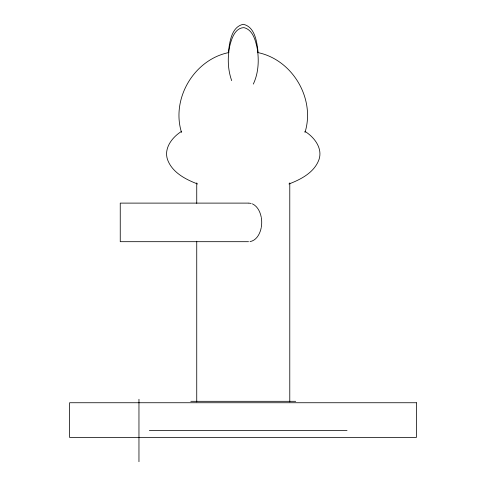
<?xml version="1.0" encoding="UTF-8"?>
<svg xmlns="http://www.w3.org/2000/svg" width="486" height="486" viewBox="0 0 486 486"><rect width="100%" height="100%" fill="white"/><g stroke="black" fill="none" stroke-linecap="round" stroke-linejoin="round"><path stroke-width="0.73" d="M228.45 51.984C229.617 42.033 231.488 26.773 243.255 24.3C255.029 26.773 256.894 42.033 258.066 51.984M261.304 227.108L261.492 225.911A28.771 28.771 0 0 0 261.492 218.888L261.304 217.692M261.207 227.709C260.083 233.675 256.541 240.485 249.998 241.609M304.983 132.441C315.56 98.622 292.365 59.486 257.616 52.531M253.309 84.084C258.443 73.283 259.099 60.799 257.349 49.11C255.703 41.067 253.17 29.919 243.99 27.635C234.847 27.854 231.549 38.837 229.726 46.17C227.399 57.536 227.752 69.644 231.688 80.627M181.673 131.299C172.475 137.009 163.812 147.829 167.415 159.262C171.953 172.342 185.433 179.358 197.583 183.987M288.927 183.987C301.083 179.358 314.563 172.342 319.095 159.262C322.704 147.829 314.041 137.009 304.837 131.299M228.9 52.531C194.151 59.486 170.957 98.622 181.533 132.441M248.534 203.112L120.249 203.112L120.249 241.688L248.534 241.688M190.798 401.315L295.719 401.315M149.36 430.487L347.04 430.487M248.844 203.112L251.183 203.434M252.386 203.853C257.507 206.216 260.168 211.811 261.207 217.09M289.778 182.888L289.778 401.91M196.739 182.888L196.739 203.355M196.739 241.244L196.739 401.91M138.96 399.273L138.96 461.7M416.405 402.742L69.595 402.742L69.595 437.424L416.405 437.424L416.405 402.742"/></g></svg>
